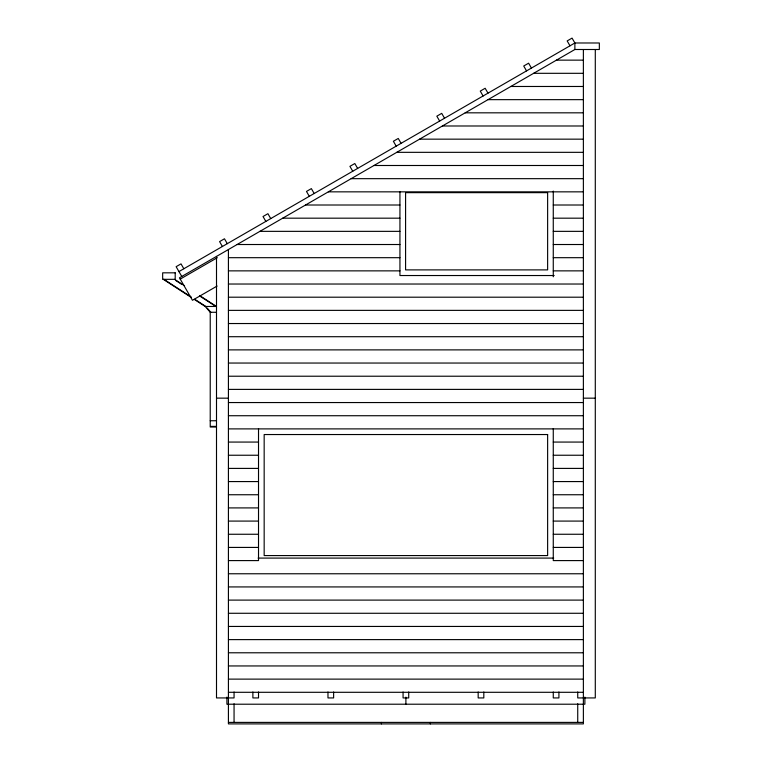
<?xml version="1.0" encoding="UTF-8"?>
<svg xmlns="http://www.w3.org/2000/svg" width="762" height="762" viewBox="0 0 762 762"><rect width="100%" height="100%" fill="white"/><g stroke="black" fill="none" stroke-linecap="round" stroke-linejoin="round"><path stroke-width="1.14" d="M178.946 271.577L574.881 42.986L599.342 42.986L599.342 49.501L574.881 49.501L179.47 277.797L192.453 300.285L217.113 286.045M180.223 279.102L217.294 257.699M556.46 60.141L583.378 60.141M533.648 73.314L583.378 73.314M510.835 86.477L583.378 86.477M488.023 99.651L583.378 99.651M465.211 112.824L583.378 112.824M442.408 125.987L583.378 125.987M419.595 139.16L583.378 139.16M396.783 152.333L583.378 152.333M373.971 165.497L583.378 165.497M351.158 178.67L583.378 178.67M328.346 191.843L583.378 191.843M305.543 205.007L399.936 205.007M553.269 205.007L583.378 205.007M282.731 218.18L399.936 218.18M553.269 218.18L583.378 218.18M259.918 231.353L399.936 231.353M553.269 231.353L583.378 231.353M237.106 244.516L399.936 244.516M553.269 244.516L583.378 244.516M228.419 257.689L399.936 257.689M553.269 257.689L583.378 257.689M228.419 270.862L399.936 270.862M553.269 270.862L583.378 270.862M554.174 275.53L399.936 275.53L399.936 191.529M228.419 284.026L583.378 284.026M228.419 297.199L583.378 297.199M194.234 299.361L205.216 306.467L216.503 306.467L199.53 295.485M228.419 310.372L583.378 310.372M205.216 306.467L210.226 312.277L216.503 312.277M228.419 323.536L583.378 323.536M228.419 336.709L583.378 336.709M228.419 349.882L583.378 349.882M228.419 363.045L583.378 363.045M228.419 376.218L583.378 376.218M228.419 389.392L583.378 389.392M216.503 398.164L228.419 398.164M583.378 398.164L595.293 398.164M228.419 402.555L583.378 402.555M228.419 415.728L583.378 415.728M210.226 420.748L216.503 420.748M210.855 426.387L216.503 426.387M216.503 427.015L210.226 427.015L210.226 312.277M228.419 428.892L583.378 428.892M228.419 442.065L258.518 442.065M553.269 442.065L583.378 442.065M228.419 455.238L258.518 455.238M553.269 455.238L583.378 455.238M228.419 468.401L258.518 468.401M553.269 468.401L583.378 468.401M228.419 481.574L258.518 481.574M553.269 481.574L583.378 481.574M228.419 494.748L258.518 494.748M553.269 494.748L583.378 494.748M228.419 507.911L258.518 507.911M553.269 507.911L583.378 507.911M228.419 521.084L258.518 521.084M553.269 521.084L583.378 521.084M228.419 534.257L258.518 534.257M553.269 534.257L583.378 534.257M228.419 547.421L258.518 547.421M553.269 547.421L583.378 547.421M258.099 558.089L553.698 558.089M228.419 560.594L258.518 560.594L258.518 428.587M583.378 560.594L553.269 560.594L553.269 428.587M228.419 573.767L583.378 573.767M228.419 586.931L583.378 586.931M228.419 600.104L583.378 600.104M228.419 613.277L583.378 613.277M228.419 626.44L583.378 626.44M228.419 639.613L583.378 639.613M228.419 652.786L583.378 652.786M228.419 665.95L583.378 665.95M228.419 679.123L583.378 679.123M228.419 692.296L583.378 692.296M228.419 722.395L583.378 722.395M174.574 279.33L184.556 285.788M175.946 280.616L181.937 284.493M199.901 296.132L215.875 306.467M163.916 279.33L190.871 296.77M194.862 299.361L205.835 306.467M163.287 279.33L191.243 297.418M207.274 308.124L210.855 312.277M569.995 45.806L567.166 40.919L572.062 38.1L574.881 42.986L574.881 49.501M531.428 68.075L528.609 63.189L523.723 66.008L526.542 70.895M487.985 93.154L485.156 88.268L480.27 91.097L483.089 95.983M444.532 118.243L441.712 113.357L436.826 116.176L439.645 121.063M401.079 143.332L398.259 138.446L393.373 141.265L396.192 146.152M357.635 168.412L354.816 163.525L349.92 166.345L352.749 171.24M314.182 193.5L311.363 188.614L306.476 191.433L309.296 196.32M270.739 218.589L267.91 213.693L263.023 216.522L265.852 221.409M227.286 243.669L224.466 238.782L219.58 241.602L222.399 246.497M183.842 268.757L181.013 263.871L176.127 266.69L181.775 276.463M595.293 49.501L595.293 697.935L577.729 697.935L577.729 691.991M584.883 697.087L584.883 704.212L226.914 704.212L226.914 697.087M583.378 49.501L583.378 723.9L228.419 723.9L228.419 249.536M577.729 703.764L577.729 722.395M558.917 691.991L558.917 697.935L553.269 697.935L553.269 691.991M553.269 191.081L553.269 276.768M483.813 691.991L483.813 697.935L478.174 697.935L478.174 691.991M430.349 722.395L430.349 723.9M408.718 691.991L408.718 697.935L403.069 697.935L403.069 691.991M405.898 697.116L405.898 704.212M381.438 722.395L381.438 723.9M333.623 691.991L333.623 697.935L327.974 697.935L327.974 691.991M258.518 691.991L258.518 697.935L252.879 697.935L252.879 691.991M234.058 691.991L234.058 697.935L216.503 697.935L216.503 256.413M234.058 703.764L234.058 722.395M547.63 192.653L405.584 192.653L405.584 269.891L547.63 269.891L547.63 192.653M175.203 272.825L162.658 272.825L162.658 279.33L175.203 279.33L175.203 272.825M547.63 434.54L264.166 434.54L264.166 555.574L547.63 555.574L547.63 434.54"/></g></svg>
